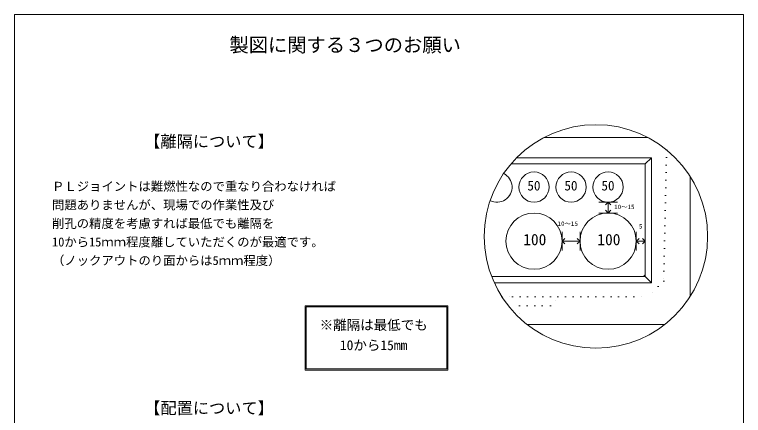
# Model space of a CAD drawing. Units: millimetres, scale not verified. Extents: x -4890 to 18490, y -2296 to 2296.
# Drawn here: x -4890 to -1830, y 615 to 2296 of the extents above; entities that cross this region are included whole.
import ezdxf
from ezdxf.enums import TextEntityAlignment as Align

# ---------------------------------------------------------------- set-up
doc = ezdxf.new("R2010")
doc.units = ezdxf.units.MM
doc.header["$LTSCALE"] = 10
doc.linetypes.add('USER5', pattern=[3.185, 0.01, -3.175])
for name, color, linetype, lineweight in [('0-2_waku', 7, 'Continuous', 18), ('0-3_gaikei', 7, 'Continuous', 18), ('0-4_kakure', 7, 'USER5', 18), ('0-5_sunpou', 7, 'Continuous', 5), ('0-7_hole', 7, 'Continuous', 18), ('0-8_uchigawa', 6, 'Continuous', 18), ('0-D_文字１', 7, 'Continuous', 18)]:
    doc.layers.add(name, color=color, linetype=linetype, lineweight=lineweight)
doc.styles.add('ＭＳ ゴシック', font='')
doc.styles.get('ＭＳ ゴシック').set_extended_font_data('MS Gothic')

# ---------------------------------------------------------------- blocks, each defined once
blk = doc.blocks.new('_Open90')
at = {"layer": '0-5_sunpou'}
blk.add_line((0, 0), (-1, 0), dxfattribs=at)
blk.add_lwpolyline([(-0.5, 0.5), (0, 0), (-0.5, -0.5)], dxfattribs=at)

msp = doc.modelspace()

# ---------------------------------------------------------------- linework, layer by layer
at = {"layer": '0-2_waku'}
for p, q in [((-4890, 2296.38), (-1830, 2296.38)), ((-4890, 2296.38), (-1830, 2296.38)), ((-4890, 2296.38), (-4890, -1978.62)), ((-1830, 2296.38), (-1830, -1978.62))]:
    msp.add_line(p, q, dxfattribs=at)
at = {"layer": '0-3_gaikei'}
for p, q in [((-2230.13, 1780.09), (-2668.26, 1780.09)), ((-2053.92, 1113.35), (-2053.92, 1617.72)), ((-2737.81, 996.01), (-2160.59, 996.01))]:
    msp.add_line(p, q, dxfattribs=at)
at = {"layer": '0-4_kakure'}
for p, q in [((-2844.03, 1112.65), (-2799.83, 1112.65)), ((-2799.83, 1112.65), (-2229.59, 1112.65)), ((-2799.83, 1112.65), (-2229.59, 1112.65)), ((-2770.09, 1073.77), (-2773.23, 1026.64)), ((-2770.09, 1073.77), (-2666.41, 1073.77))]:
    msp.add_line(p, q, dxfattribs=at)
for points in [[(-2152.93, 1728.95), (-2164.79, 1177.45), (-2229.59, 1112.65)], [(-2770.09, 1073.77), (-2640.49, 1073.77), (-2601.61, 1112.65)]]:
    msp.add_lwpolyline(points, dxfattribs=at)
at = {"layer": '0-5_sunpou', "color": 150, "lineweight": 18}
for p, q in [((-2436.95, 1509.23), (-2359.19, 1509.23)), ((-2436.95, 1463.87), (-2359.19, 1463.87)), ((-2591.17, 1384.81), (-2591.17, 1307.05)), ((-2516, 1384.81), (-2516, 1307.05)), ((-2280.02, 1384.81), (-2280.02, 1307.05)), ((-2242.55, 1384.81), (-2242.55, 1307.05)), ((-2591.17, 1345.93), (-2516, 1345.93)), ((-2280.02, 1345.93), (-2242.55, 1345.93)), ((-2242.55, 1204.28), (-2249.71, 1196.89))]:
    msp.add_line(p, q, dxfattribs=at)
msp.add_circle((-2449.2, 1365.54), 468.88, dxfattribs=at)
at = {"layer": '0-7_hole'}
for centre, radius in [((-2709.11, 1572.73), 63.5), ((-2553.59, 1572.73), 63.5), ((-2398.07, 1572.73), 63.5), ((-2709.11, 1345.93), 117.94), ((-2398.07, 1345.93), 117.94)]:
    msp.add_circle(centre, radius, dxfattribs=at)
msp.add_arc((-2864.63, 1572.73), 63.5, 243.19936, 63.78529, dxfattribs=at)
at = {"layer": '0-8_uchigawa'}
for p, q in [((-2781.97, 1695.85), (-2216.63, 1695.85)), ((-2216.63, 1170.97), (-2216.63, 1695.85)), ((-2805.83, 1669.93), (-2799.83, 1669.93)), ((-2242.55, 1196.89), (-2242.55, 1669.93)), ((-2886.7, 1196.89), (-2799.83, 1196.89)), ((-2799.83, 1196.89), (-2242.55, 1196.89)), ((-2216.63, 1170.97), (-2242.55, 1196.89)), ((-2875.8, 1170.97), (-2799.83, 1170.97)), ((-2799.83, 1170.97), (-2216.63, 1170.97)), ((-3670.47, 1074.63), (-3070.47, 1074.63)), ((-3670.47, 804.63), (-3670.47, 1074.63)), ((-3070.47, 804.63), (-3070.47, 1074.63)), ((-3665.47, 1069.63), (-3075.47, 1069.63)), ((-3665.47, 809.63), (-3665.47, 1069.63)), ((-3075.47, 809.63), (-3075.47, 1069.63)), ((-3670.47, 804.63), (-3070.47, 804.63)), ((-3665.47, 809.63), (-3075.47, 809.63))]:
    msp.add_line(p, q, dxfattribs=at)
msp.add_lwpolyline([(-2799.83, 1669.93), (-2242.55, 1669.93), (-2216.63, 1695.85)], dxfattribs=at)

# ---------------------------------------------------------------- block references
at = {"layer": '0-5_sunpou', "xscale": 23.328, "yscale": 23.328}
for p, rotation in [((-2398.07, 1509.23), 90), ((-2398.07, 1463.87), 270), ((-2591.17, 1345.93), 180), ((-2280.02, 1345.93), 180)]:
    msp.add_blockref('_Open90', p, dxfattribs=dict(at, rotation=rotation))
for p in [(-2516, 1345.93), (-2242.55, 1345.93)]:
    msp.add_blockref('_Open90', p, dxfattribs=at)

# ---------------------------------------------------------------- texts
at = {"layer": '0-D_文字１', "style": 'ＭＳ ゴシック'}
for s, height, p in [('製図に関する３つのお願い', 59.38, (-3988.06, 2121.58)), ('【離隔について】', 49.88, (-4345.66, 1724.49)), ('ＰＬジョイントは難燃性なので重なり合わなければ', 38.01, (-4732.78, 1545.36)), ('50', 40.38, (-2737.09, 1546.37)), ('50', 40.38, (-2581.57, 1546.37)), ('50', 40.38, (-2426.05, 1546.37)), ('問題ありませんが、現場での作業性及び', 38.01, (-4732.78, 1467.6)), ('10～15', 19, (-2373.01, 1474.54)), ('削孔の精度を考慮すれば最低でも離隔を', 38.01, (-4732.78, 1389.84)), ('10～15', 19, (-2610.54, 1404.05)), ('5', 19, (-2268.86, 1393.01)), ('10から15ｍｍ程度離していただくのが最適です。', 38.01, (-4732.78, 1312.08)), ('100', 47.51, (-2754.39, 1314.59)), ('100', 47.51, (-2443.35, 1314.59)), ('（ノックアウトのり面からは5ｍｍ程度）', 38.01, (-4732.78, 1234.32)), ('※離隔は最低でも', 41.57, (-3609.09, 961.18)), ('\u3000 10から15mm', 41.57, (-3609.09, 876.13)), ('【配置について】', 49.88, (-4345.66, 605.64))]:
    msp.add_text(s, height=height, dxfattribs=at).set_placement(p, align=Align.BOTTOM_LEFT)

doc.saveas('drawing.dxf')
